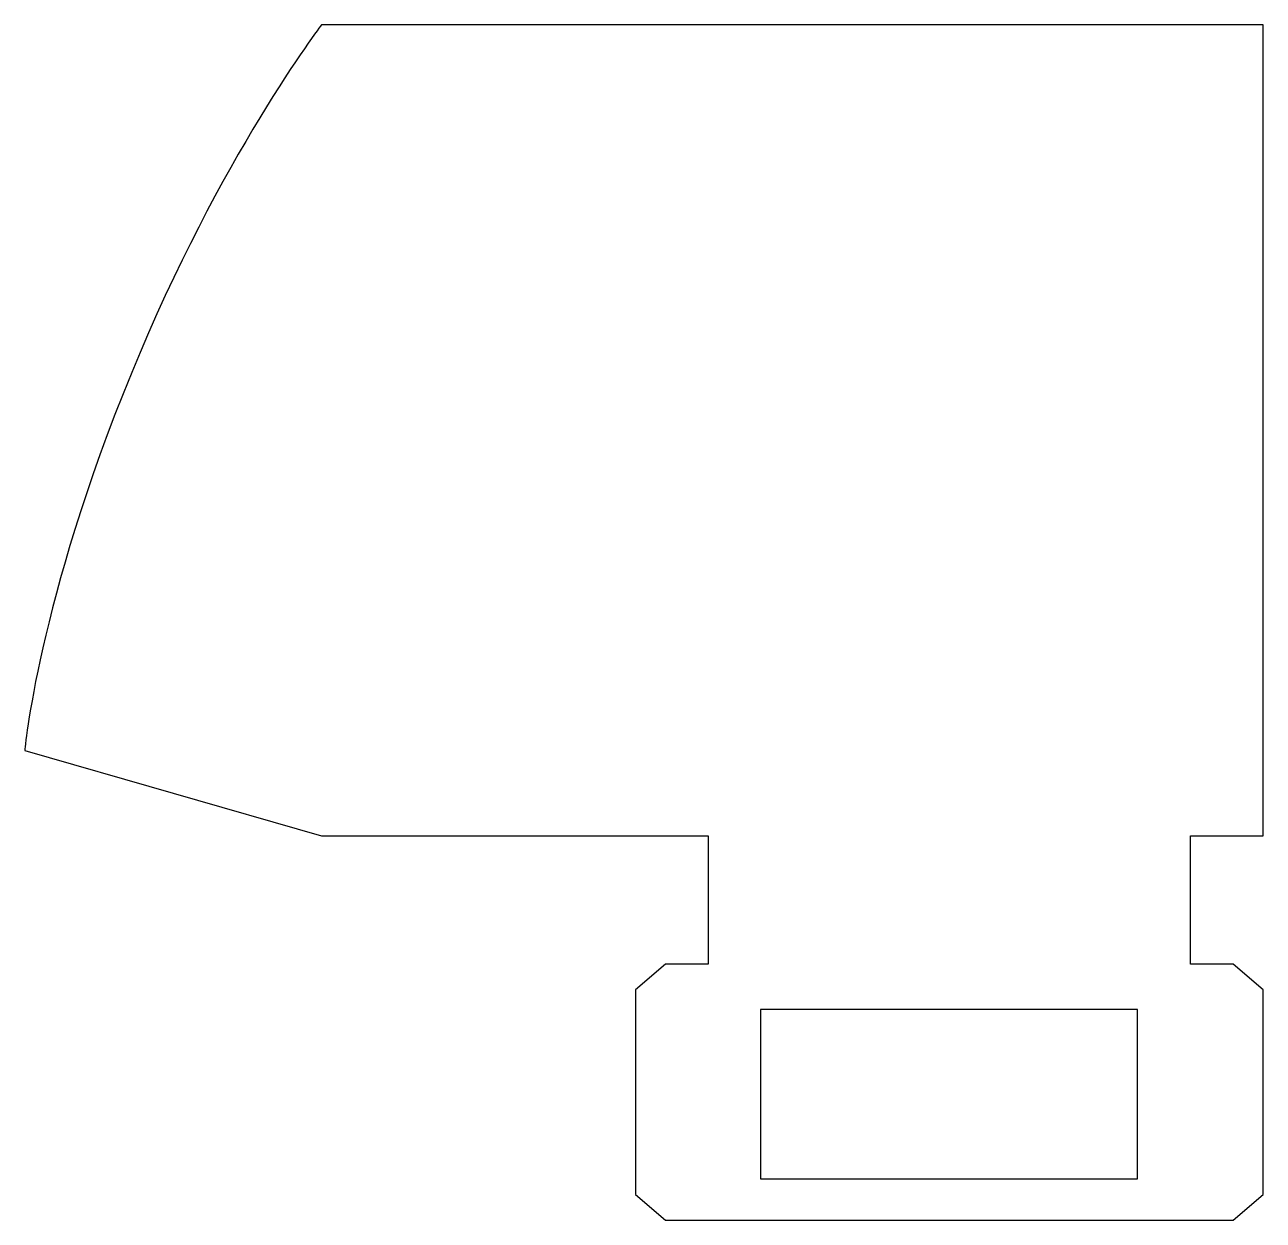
# Model space of a CAD drawing. Header units: centimetres. Extents: x -7.8 to 7.8, y -7.5 to 7.5.
import ezdxf

# ---------------------------------------------------------------- set-up
doc = ezdxf.new("R2010")
doc.units = ezdxf.units.CM
doc.header["$MEASUREMENT"] = 0
doc.layers.add('Camada 1', color=7, linetype='Continuous')

msp = doc.modelspace()

# ---------------------------------------------------------------- linework, layer by layer
at = {"layer": 'Camada 1', "lineweight": 25}
msp.add_lwpolyline([(1.46237, -6.98035), (6.19089, -6.98035), (6.19089, -4.85533), (1.46237, -4.85533), (1.46237, -6.98035)], close=True, dxfattribs=at)
msp.add_open_spline([(-4.04525, -2.67937), (-4.04525, -2.67937), (-7.7695, -1.60757), (-7.7695, -1.60757), (-7.7695, -1.60757), (-7.7695, -1.60757), (-7.61202, 0.25301), (-6.42812, 3.13879), (-6.42812, 3.13879), (-5.31708, 5.84683), (-4.04525, 7.50204), (-4.04525, 7.50204), (-4.04525, 7.50204), (-4.04525, 7.50204), (7.77035, 7.50204), (7.77035, 7.50204), (7.77035, 7.50204), (7.77035, 7.50204), (7.77035, -2.67936), (7.77035, -2.67936), (7.77035, -2.67936), (7.77035, -2.67936), (6.85939, -2.67937), (6.85939, -2.67937), (6.85939, -2.67937), (6.85939, -2.67937), (6.85939, -4.28693), (6.85939, -4.28693), (6.85939, -4.28693), (6.85939, -4.28693), (7.39514, -4.28692), (7.39514, -4.28692), (7.39514, -4.28692), (7.39514, -4.28692), (7.77035, -4.60842), (7.77035, -4.60842), (7.77035, -4.60842), (7.77035, -4.60842), (7.77035, -7.18051), (7.77035, -7.18051), (7.77035, -7.18051), (7.77035, -7.18051), (7.39514, -7.50201), (7.39514, -7.50201), (7.39514, -7.50201), (7.39514, -7.50201), (0.2683, -7.50201), (0.2683, -7.50201), (0.2683, -7.50201), (0.2683, -7.50201), (-0.10677, -7.18051), (-0.10677, -7.18051), (-0.10677, -7.18051), (-0.10677, -7.18051), (-0.10677, -4.60842), (-0.10677, -4.60842), (-0.10677, -4.60842), (-0.10677, -4.60842), (0.2683, -4.28692), (0.2683, -4.28692), (0.2683, -4.28692), (0.2683, -4.28692), (0.80429, -4.28692), (0.80429, -4.28692), (0.80429, -4.28692), (0.80429, -4.28692), (0.80429, -2.67936), (0.80429, -2.67936), (0.80429, -2.67936), (0.80429, -2.67936), (-4.04525, -2.67937), (-4.04525, -2.67937)], degree=3, knots=[0, 0, 0, 0, 0.05263158, 0.05263158, 0.05263158, 0.05263158, 0.10526316, 0.10526316, 0.10526316, 0.10526316, 0.15789474, 0.15789474, 0.15789474, 0.15789474, 0.21052632, 0.21052632, 0.21052632, 0.21052632, 0.26315789, 0.26315789, 0.26315789, 0.26315789, 0.31578947, 0.31578947, 0.31578947, 0.31578947, 0.36842105, 0.36842105, 0.36842105, 0.36842105, 0.42105263, 0.42105263, 0.42105263, 0.42105263, 0.47368421, 0.47368421, 0.47368421, 0.47368421, 0.52631579, 0.52631579, 0.52631579, 0.52631579, 0.57894737, 0.57894737, 0.57894737, 0.57894737, 0.63157895, 0.63157895, 0.63157895, 0.63157895, 0.68421053, 0.68421053, 0.68421053, 0.68421053, 0.73684211, 0.73684211, 0.73684211, 0.73684211, 0.78947368, 0.78947368, 0.78947368, 0.78947368, 0.84210526, 0.84210526, 0.84210526, 0.84210526, 0.89473684, 0.89473684, 0.89473684, 0.89473684, 1, 1, 1, 1], dxfattribs=at)

doc.saveas('drawing.dxf')
